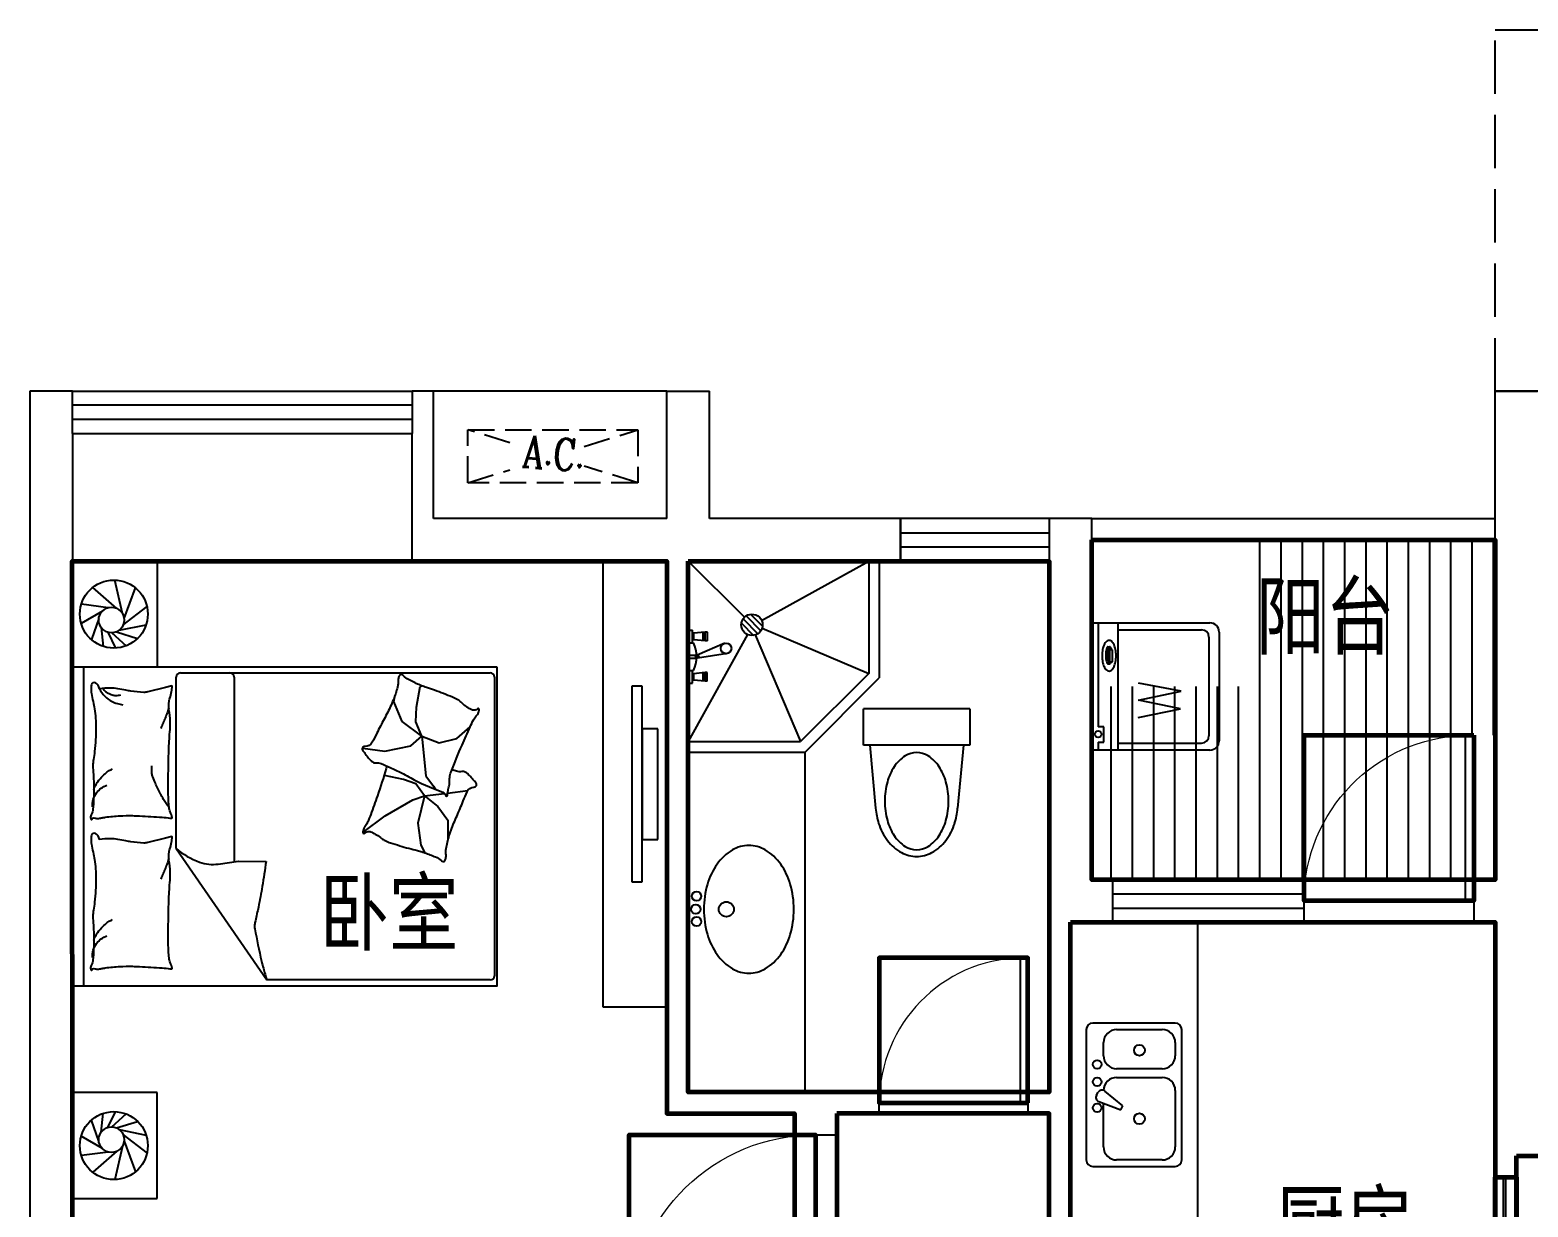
# Model space of a CAD drawing. Extents: x -555681 to -532641, y -677327 to -662427.
# Drawn here: x -555041 to -547986, y -667968 to -662427 of the extents above; entities that cross this region are included whole.
import ezdxf
from ezdxf.enums import TextEntityAlignment as Align

# ---------------------------------------------------------------- set-up
doc = ezdxf.new("R2010")
doc.units = 0
doc.header["$LTSCALE"] = 1000
doc.header["$MEASUREMENT"] = 0
doc.linetypes.add('DASH', pattern=[0.35, 0.25, -0.1])
doc.layers.get('0').update_dxf_attribs({"linetype": 'CONTINUOUS'})
for name, color, linetype in [('BATH', 8, 'CONTINUOUS'), ('F', 8, 'CONTINUOUS'), ('FUR', 8, 'CONTINUOUS'), ('FURNITURE', 8, 'CONTINUOUS'), ('Furniture(家具)', 8, 'CONTINUOUS'), ('KT', 5, 'DASH'), ('PUB_TEXT', 7, 'CONTINUOUS'), ('WALL', 2, 'CONTINUOUS'), ('WINDOW', 4, 'CONTINUOUS'), ('厨卫', 223, 'CONTINUOUS'), ('家具', 8, 'CONTINUOUS'), ('屋顶轮廓阳台', 5, 'CONTINUOUS')]:
    doc.layers.add(name, color=color, linetype=linetype)
for name, color, linetype, lineweight in [('GT_卧室', 1, 'CONTINUOUS', 60), ('GT_卫生间', 5, 'CONTINUOUS', 60), ('GT_厨房', 4, 'CONTINUOUS', 60), ('GT_过道', 30, 'CONTINUOUS', 60), ('GT_门', 120, 'CONTINUOUS', 60), ('GT_阳台', 6, 'CONTINUOUS', 60), ('GT_餐厅', 3, 'CONTINUOUS', 60)]:
    doc.layers.add(name, color=color, linetype=linetype, lineweight=lineweight)
doc.styles.add('COMPLEX', font='COMPLEX')
doc.styles.add('DIM_FONT', font='ZBTXT.shx', dxfattribs={"width": 0.8})
doc.styles.add('黑体', font='simhei.ttf')

msp = doc.modelspace()

# ---------------------------------------------------------------- linework, layer by layer
at = {"extrusion": (0, 0, -1)}
for p, q in [((-554840.9, -664127.4), (-553240.9, -664127.4)), ((-554840.9, -664327.4), (-554840.9, -664127.4)), ((-553240.9, -664127.4), (-553240.9, -664327.4)), ((-553240.9, -664194.1), (-554840.9, -664194.1)), ((-553240.9, -664260.8), (-554840.9, -664260.8)), ((-554840.9, -664327.4), (-553240.9, -664327.4)), ((-548280.9, -665747.4), (-548240.9, -665747.4)), ((-548280.9, -666527.4), (-548280.9, -665747.4)), ((-548240.9, -666527.4), (-548240.9, -665747.4)), ((-548240.9, -666527.4), (-548280.9, -666527.4))]:
    msp.add_line(p, q, dxfattribs=at)
for p, q in [((-550240.9, -664727.4), (-550940.9, -664727.4)), ((-550940.9, -664727.4), (-550940.9, -664927.4)), ((-550940.9, -664794.1), (-550240.9, -664794.1)), ((-550240.9, -664727.4), (-550240.9, -664927.4)), ((-550940.9, -664860.8), (-550240.9, -664860.8)), ((-550240.9, -664927.4), (-550940.9, -664927.4)), ((-554631.4, -665150.6), (-554745, -665051.3)), ((-554605.3, -665174.5), (-554640.8, -665016.8)), ((-554597.5, -665197.4), (-554543.8, -665053.7)), ((-554672.3, -665146.8), (-554798.8, -665130)), ((-554603.5, -665229.4), (-554489.7, -665141.8)), ((-554699.8, -665162.8), (-554799.4, -665221.8)), ((-554716.7, -665198.1), (-554751.4, -665297.1)), ((-550040.9, -665218.1), (-550040.9, -665816.8)), ((-550040.9, -665218.1), (-549484.3, -665218.1)), ((-550009.8, -665218.1), (-550009.8, -665707.7)), ((-549915.4, -665816.8), (-549915.4, -665218.1)), ((-554706, -665239.5), (-554695.5, -665329)), ((-554673.9, -665262.4), (-554638.4, -665336.7)), ((-554654.8, -665264.8), (-554587.2, -665326)), ((-554633.7, -665260.1), (-554534, -665291.2)), ((-554620.3, -665252.3), (-554493.9, -665226.9)), ((-549915.7, -665250.8), (-549523.2, -665250.8)), ((-549488.5, -665285.5), (-549488.5, -665749.4)), ((-549440.9, -665261.4), (-549440.9, -665773.4)), ((-549964.5, -665331.1), (-549955.4, -665331.1)), ((-549942.9, -665345.5), (-549957.3, -665345.5)), ((-549957.3, -665345.5), (-549957.3, -665401.6)), ((-549942.9, -665401.6), (-549942.9, -665345.5)), ((-554788.5, -665427.4), (-554788.5, -666927.4)), ((-549965.5, -665410.7), (-549955.4, -665410.6)), ((-549957.3, -665401.6), (-549942.9, -665401.6)), ((-554352.4, -666280.9), (-554352.4, -665473.3)), ((-554332.4, -665453.3), (-552873.1, -665453.3)), ((-554079.8, -665473.3), (-554079.8, -666342.7)), ((-552853.1, -665473.3), (-552853.1, -666879)), ((-549620.1, -665539), (-549820.3, -665501.8)), ((-553326.5, -665588.3), (-553323.1, -665564.2)), ((-553219.9, -665615.8), (-553202.8, -665517.7)), ((-553202.8, -665517.7), (-553196.3, -665514.4)), ((-549820.3, -665581.4), (-549620.1, -665539)), ((-553288.7, -665682.9), (-553326.5, -665588.3)), ((-553223.4, -665684.6), (-553219.9, -665615.8)), ((-549821.6, -665663.6), (-549622.8, -665622.5)), ((-549622.8, -665622.5), (-549820.3, -665581.4)), ((-553195.9, -665751.7), (-553288.7, -665682.9)), ((-553195.9, -665751.7), (-553223.4, -665684.6)), ((-553030.9, -665762), (-552968.3, -665708.4)), ((-549984, -665707.7), (-550010.5, -665707.7)), ((-549984, -665779.9), (-549984, -665707.7)), ((-553247.4, -665796.4), (-553195.9, -665751.7)), ((-553195.9, -665751.7), (-553177, -665937.5)), ((-553195.9, -665751.7), (-553113.4, -665782.7)), ((-553113.4, -665782.7), (-553030.9, -665762)), ((-550010.5, -665779.9), (-549984, -665779.9)), ((-550009.8, -665779.9), (-550009.8, -665816.8)), ((-549915.7, -665784.1), (-549523.2, -665784.1)), ((-553472.6, -665808.5), (-553369.5, -665822.2)), ((-553369.5, -665822.2), (-553247.4, -665796.4)), ((-549484.3, -665816.8), (-550040.9, -665816.8)), ((-553281.6, -665955.8), (-553370.5, -665936.1)), ((-553224.3, -665975.6), (-553281.6, -665955.8)), ((-553182.9, -666032.9), (-553224.3, -665975.6)), ((-553177, -665937.5), (-553140.9, -665987.4)), ((-553140.9, -665987.4), (-553132.3, -665999.4)), ((-553368.5, -666125.8), (-553238.2, -666050.7)), ((-553238.2, -666050.7), (-553182.9, -666032.9)), ((-553182.9, -666032.9), (-553214.5, -666161.4)), ((-553182.9, -666032.9), (-553088.7, -666021.1)), ((-553182.9, -666032.9), (-553119.6, -666082.3)), ((-553074, -666019.3), (-552979.4, -666007.5)), ((-553472.5, -666205), (-553368.5, -666125.8)), ((-553119.6, -666082.3), (-553072.2, -666147.6)), ((-553214.5, -666161.4), (-553200.6, -666264.2)), ((-553072.2, -666147.6), (-553072.2, -666240.5)), ((-553200.6, -666264.2), (-553180.6, -666300.2)), ((-554352.4, -666280.9), (-553925, -666899)), ((-549040.9, -666427.4), (-549940.9, -666427.4)), ((-549940.9, -666627.4), (-549940.9, -666427.4)), ((-549040.9, -666627.4), (-549040.9, -666427.4)), ((-549940.9, -666494.1), (-549040.9, -666494.1)), ((-549940.9, -666560.8), (-549040.9, -666560.8)), ((-549040.9, -666627.4), (-549940.9, -666627.4)), ((-550375.9, -666794.9), (-550340.9, -666794.9)), ((-550375.9, -667477.4), (-550375.9, -666794.9)), ((-550340.9, -667477.4), (-550340.9, -666794.9)), ((-552873.1, -666899), (-553925, -666899)), ((-554706, -667616.3), (-554695.5, -667526.9)), ((-554673.9, -667593.4), (-554638.4, -667519.2)), ((-554654.8, -667591.1), (-554587.2, -667529.9)), ((-550340.9, -667477.4), (-550375.9, -667477.4)), ((-554716.7, -667657.7), (-554751.4, -667558.8)), ((-554633.7, -667595.8), (-554534, -667564.6)), ((-554620.3, -667603.6), (-554493.9, -667629)), ((-554699.8, -667693.1), (-554799.4, -667634.1)), ((-554605.3, -667681.3), (-554640.8, -667839)), ((-554603.5, -667626.4), (-554489.7, -667714.1)), ((-554597.5, -667658.4), (-554543.8, -667802.2)), ((-554672.3, -667709), (-554798.8, -667725.9)), ((-554631.4, -667705.2), (-554745, -667804.6))]:
    msp.add_line(p, q)
at = {"color": 0, "linetype": 'Continuous'}
for p, q in [((-548090.9, -667827.4), (-548103.4, -667827.4)), ((-548103.4, -667827.4), (-548103.4, -668456.2)), ((-548090.9, -668456.2), (-548090.9, -667827.4))]:
    msp.add_line(p, q, dxfattribs=at)
msp.add_lwpolyline([(-552840.9, -665427.4), (-554840.9, -665427.4), (-554840.9, -666927.4), (-552840.9, -666927.4)], close=True)
for points in [[(-554714.1, -665528.4, 0.263368), (-554732.9, -665500.5, 0.494818), (-554751.6, -665509.6, 0.049225), (-554753.4, -665527.3, 0.036831), (-554751.6, -665551, 0.031893), (-554743.5, -665588.9, -0.035782), (-554736.5, -665622.8, -0.032941), (-554730.6, -665712.5, -0.026564), (-554736.5, -665823.7, -0.017905), (-554741.9, -665861.2, 0.033397), (-554744.1, -665881.5, 0.03204), (-554743.4, -665918.5, -0.018442), (-554740.4, -665982.9, -0.010837), (-554741.1, -666047.6, -0.014624), (-554744.1, -666095.5, -0.111249), (-554751.4, -666118.1, 0.153708), (-554755.4, -666135, 0.076444), (-554753.7, -666142.4, 0.215512), (-554751.6, -666144.4, 0.585858), (-554748.6, -666141.7, -0.363489), (-554746, -666136.8, -0.191716), (-554734.5, -666136.8, 0.129675), (-554717.9, -666138.7, 0.01735), (-554701.1, -666135.7, -0.019326), (-554686, -666133.1, -0.018818), (-554617.6, -666126.5, -0.021828), (-554558.4, -666125.6, -0.006204), (-554524.5, -666127, -0.001963), (-554417.6, -666133.1, -0.028341), (-554381.5, -666137.4, 0.117014), (-554372.6, -666136.8, 0.36606), (-554371.6, -666135.4, 0.03973), (-554374.4, -666121.8, 0.048309), (-554379.9, -666108.1, -0.062981), (-554383.8, -666097.4, -0.04058), (-554387.2, -666074, -0.014345), (-554389.5, -666007.3, -0.005484), (-554388.7, -665881.8, -0.007153), (-554385.7, -665785.7, -0.008762), (-554383, -665743.1, 0.008153), (-554380.1, -665697.4, 0.06251), (-554384.5, -665640.3, -0.078669), (-554386.5, -665594.7, -0.047825), (-554381.8, -665572.3, 0.034494), (-554374.4, -665541.6, 0.023571), (-554371.4, -665516.2, 0.510228), (-554372.6, -665515.3), (-554402.6, -665522.8), (-554485.2, -665543.4, -0.073041), (-554504.7, -665545.4, -0.023305), (-554565.9, -665539.7, -0.018299), (-554588.7, -665535.6, 0.01097), (-554626.7, -665528.3, 0.042281), (-554661, -665525.4, 0.027201), (-554714.4, -665528.3)], [(-554714.1, -665528.2, 0.077379), (-554688.8, -665563, 0.077379), (-554654.1, -665588.5, 0.047525), (-554629.4, -665598.4, 0.047525), (-554603.4, -665603.5)], [(-554698.1, -665526.8, 0.05369), (-554685.1, -665541, 0.070312), (-554672.8, -665549.1, 0.015448), (-554664.3, -665552.8, 0.013244), (-554654.1, -665556.6, 0.082127), (-554636, -665559.6, 0.064164), (-554612.8, -665556.6)], [(-554387.2, -665618.8, -0.009729), (-554396.3, -665646.1, -0.009729), (-554406.3, -665673, -0.007971), (-554415.4, -665694.8, -0.007971), (-554425.1, -665716.2)], [(-554740.3, -666002.3, -0.027842), (-554729.7, -665978.5, -0.048685), (-554721.6, -665966, -0.023666), (-554697.3, -665938, -0.031223), (-554676.6, -665919, -0.046801), (-554668.9, -665913.9, -0.023191), (-554652.2, -665905.9)], [(-554385.7, -666088, -0.016108), (-554411.9, -666049.1, -0.024599), (-554427, -666022.3, -0.009477), (-554450.3, -665973.3, -0.015937), (-554462.6, -665943.4, -0.072521), (-554466.2, -665927.1, -0.033339), (-554466.4, -665890.8)], [(-553360.5, -665891.4, -0.025626), (-553363.3, -665903, -0.0108), (-553404.9, -666032.3, -0.00456), (-553436.1, -666119.8, -0.01125), (-553449.9, -666154.9, -0.069394), (-553461, -666173.7, 0.079756), (-553470.4, -666190.3, 0.106399), (-553472.5, -666205, 0.328642), (-553469.1, -666209, 0.299547), (-553462.6, -666206.6, -0.189917), (-553453.8, -666201.1, -0.033518), (-553443.5, -666200, -0.075627), (-553438.9, -666200.4, -0.053489), (-553431.1, -666203.4, -0.017838), (-553409.1, -666215.5, -0.038394), (-553384.8, -666232.7, 0.059529), (-553368.7, -666243.1, 0.035943), (-553342.5, -666253.7, 0.011245), (-553256.2, -666279.4, 0.006203), (-553216.6, -666289.6, -0.010783), (-553193.9, -666295.8, -0.019485), (-553180.6, -666300.2, -0.005062), (-553130.4, -666319.8, -0.101392), (-553105.1, -666336.6, 0.223768), (-553091.7, -666341.4, 0.25558), (-553087.1, -666338.3, 0.081563), (-553082, -666322.6, 0.071805), (-553081.9, -666305.5, -0.069985), (-553081.8, -666288, -0.03546), (-553068.8, -666228.4, -0.029432), (-553044.1, -666159.4, -0.001554), (-553029.7, -666126.1, 0.00152), (-553015.1, -666092, 0.004735), (-553000.4, -666056.7, -0.00382), (-552982.3, -666013, -0.296001), (-552950, -665991.1, 0.649774), (-552941, -665969.6, 0.02319), (-552945.6, -665965.1, -0.0288), (-552949.3, -665961.5, -0.005727), (-552955.1, -665954.9, 0.004358), (-552962.7, -665946.2, 0.027528), (-552979.5, -665929.2, 0.046214), (-552991, -665920.7, 0.194121), (-553007.7, -665917.9, -0.133719), (-553031.7, -665916.7, -0.005779), (-553053.7, -665909.2, -0.008882)], [(-554746, -666084.3, -0.088153), (-554742.5, -666049.7, -0.088153), (-554727.2, -666018.5, -0.077547), (-554705.6, -665996.9, -0.077547), (-554678.5, -665982.9)], [(-554714.1, -666237.7, 0.263368), (-554732.9, -666209.7, 0.494818), (-554751.6, -666218.9, 0.049225), (-554753.4, -666236.5, 0.036831), (-554751.6, -666260.2, 0.031893), (-554743.5, -666298.2, -0.035782), (-554736.5, -666332.1, -0.032941), (-554730.6, -666421.7, -0.026564), (-554736.5, -666533, -0.017905), (-554741.9, -666570.5, 0.033397), (-554744.1, -666590.7, 0.03204), (-554743.4, -666627.8, -0.018442), (-554740.4, -666692.1, -0.010837), (-554741.1, -666756.9, -0.014624), (-554744.1, -666804.8, -0.111249), (-554751.4, -666827.3, 0.153708), (-554755.4, -666844.2, 0.076444), (-554753.7, -666851.6, 0.215512), (-554751.6, -666853.6, 0.585858), (-554748.6, -666850.9, -0.363489), (-554746, -666846.1, -0.191716), (-554734.5, -666846, 0.129675), (-554717.9, -666848, 0.01735), (-554701.1, -666845, -0.019326), (-554686, -666842.3, -0.018818), (-554617.6, -666835.7, -0.021828), (-554558.4, -666834.8, -0.006204), (-554524.5, -666836.2, -0.001963), (-554417.6, -666842.3, -0.028341), (-554381.5, -666846.6, 0.117014), (-554372.6, -666846.1, 0.36606), (-554371.6, -666844.7, 0.03973), (-554374.4, -666831.1, 0.048309), (-554379.9, -666817.3, -0.062981), (-554383.8, -666806.6, -0.04058), (-554387.2, -666783.2, -0.014345), (-554389.5, -666716.5, -0.005484), (-554388.7, -666591.1, -0.007153), (-554385.7, -666494.9, -0.008762), (-554383, -666452.4, 0.008153), (-554380.1, -666406.7, 0.06251), (-554384.5, -666349.5, -0.078669), (-554386.5, -666303.9, -0.047825), (-554381.8, -666281.6, 0.034494), (-554374.4, -666250.8, 0.023571), (-554371.4, -666225.5, 0.510228), (-554372.6, -666224.5), (-554402.6, -666232), (-554485.2, -666252.7, -0.073041), (-554504.7, -666254.6, -0.023305), (-554565.9, -666248.9, -0.018299), (-554588.7, -666244.9, 0.01097), (-554626.7, -666237.5, 0.042281), (-554661, -666234.6, 0.027201), (-554714.4, -666237.5)], [(-554387.2, -666328, -0.009729), (-554396.3, -666355.3, -0.009729), (-554406.3, -666382.2, -0.007971), (-554415.4, -666404, -0.007971), (-554425.1, -666425.4)], [(-554352.4, -666280.9, 0.085272), (-554242.3, -666344.2, 0.124044), (-554154.7, -666353.4), (-554059.3, -666339.8), (-553929.2, -666341.5)], [(-553929.2, -666341.5, -0.007867), (-553947, -666459.2, -0.009508), (-553965, -666555.9, -0.006616), (-553979.4, -666620.9, 0.023828), (-553982.7, -666639.1, 0.080713), (-553982.2, -666657.7, 0.009591), (-553950.3, -666810.4, 0.013133), (-553941.7, -666843.8, 0.007859), (-553925, -666899)], [(-554740.3, -666711.5, -0.027842), (-554729.7, -666687.7, -0.048685), (-554721.6, -666675.2, -0.023666), (-554697.3, -666647.3, -0.031223), (-554676.6, -666628.2, -0.046801), (-554668.9, -666623.1, -0.023191), (-554652.2, -666615.1)], [(-554746, -666793.5, -0.088153), (-554742.5, -666759, -0.088153), (-554727.2, -666727.8, -0.077547), (-554705.6, -666706.1, -0.077547), (-554678.5, -666692.1)]]:
    msp.add_lwpolyline(points, format="xyb")
msp.add_lwpolyline([(-553257.7, -665485.6, -0.101392), (-553281.7, -665466.9, 0.223768), (-553294.7, -665461.1, 0.25558), (-553299.5, -665463.8, 0.081563), (-553305.8, -665479.1, 0.071805), (-553307.2, -665496.1, -0.069985), (-553308.7, -665513.6, -0.03546), (-553326.1, -665572, -0.029432), (-553356.1, -665638.9, -0.001554), (-553373, -665671.1, 0.00152), (-553390.2, -665703.9, 0.004735), (-553407.5, -665737.9, -0.00382), (-553428.9, -665780.2, -0.296001), (-553462.8, -665799.5, 0.649774), (-553473.4, -665820.2, 0.02319), (-553469.2, -665825.1, -0.0288), (-553465.8, -665829, -0.005727), (-553460.5, -665836, 0.004358), (-553453.6, -665845.2, 0.027528), (-553438.1, -665863.5, 0.046214), (-553427.4, -665872.9, 0.194121), (-553410.9, -665877, -0.133719), (-553387.1, -665880, -0.011505), (-553344.7, -665898.6, -0.008882), (-553290.9, -665924.9, -0.012426), (-553222.5, -665962.1, 0.033612), (-553196.7, -665974.7), (-553140.4, -665997.7), (-553096.9, -666015.5, -0.224341), (-553083.6, -666030, 0.722772), (-553074.8, -666030.2, 0.103513), (-553074.3, -666026.5, -0.053465), (-553074, -666019.2, -0.030109), (-553069.4, -665996.2, 0.031436), (-553065, -665974.1, 0.05324), (-553064.5, -665958.9, -0.05518), (-553064.1, -665944.4, -0.056271), (-553057.5, -665919, -0.0108), (-553006.1, -665793.3, -0.00456), (-552968.3, -665708.4, -0.01125), (-552951.9, -665674.5, -0.069394), (-552939.3, -665656.6, 0.079756), (-552928.7, -665640.8, 0.106399), (-552925.5, -665626.3, 0.328642), (-552928.6, -665622, 0.299547), (-552935.2, -665623.9, -0.189917), (-552944.4, -665628.7, -0.033518), (-552954.7, -665629.1, -0.075627), (-552959.3, -665628.3, -0.053489), (-552966.9, -665624.7, -0.017838), (-552987.9, -665610.9, -0.038394), (-553010.8, -665591.9, 0.059529), (-553026, -665580.3, 0.035943), (-553051.3, -665567.8, 0.011245), (-553135.5, -665535.6, 0.006203), (-553174.1, -665522.3, -0.010783), (-553196.3, -665514.4, -0.019485), (-553209.2, -665509, -0.005062)], format="xyb", close=True)
for centre, radius in [((-554645.9, -665176.9), 160), ((-554657.1, -665204.9), 60), ((-550010.5, -665741.9), 15.2), ((-551901.3, -666504.7), 22.1), ((-551905.6, -666566.5), 22.1), ((-551761.4, -666566.5), 35.3), ((-551901.3, -666624), 22.1), ((-554645.9, -667679), 160), ((-554657.1, -667651), 60)]:
    msp.add_circle(centre, radius)
for centre, radius, start, end in [((-549484.3, -665261.4), 43.4, 0, 90), ((-549523.2, -665285.5), 34.7, 0, 90), ((-549836, -665373), 156.2, 169.19672, 180), ((-549897, -665361.3), 94.1, 155.26547, 169.19672), ((-549935.3, -665343.7), 52, 131.95989, 155.26547), ((-549820.8, -665370.8), 154, 173.90173, 180), ((-549892.4, -665363.2), 81.9, 165.53687, 173.90173), ((-549937, -665351.7), 35.9, 148.08944, 165.53687), ((-549959, -665317.4), 16.5, 90, 131.95989), ((-549964.5, -665334.6), 3.5, 90, 148.08944), ((-549811.6, -665370.8), 154, 173.90173, 180), ((-549883.3, -665363.2), 81.9, 165.53687, 173.90173), ((-549927.9, -665351.7), 35.9, 148.08944, 165.53687), ((-549959, -665317.4), 16.5, 48.04011, 90), ((-549955.4, -665334.6), 3.5, 90, 148.08944), ((-549955.4, -665334.6), 3.5, 31.91056, 90), ((-549982.9, -665351.7), 35.9, 14.46313, 31.91056), ((-550027.5, -665363.2), 81.9, 12.46105, 14.46313), ((-549982.6, -665343.7), 52, 24.73453, 48.04011), ((-550020.9, -665361.3), 94.1, 10.80328, 24.73453), ((-550081.9, -665373), 156.2, 0, 10.80328), ((-549836, -665373), 156.2, 180, 190.80328), ((-549897, -665384.6), 94.1, 190.80328, 204.73453), ((-549935.3, -665402.3), 52, 204.73453, 228.04011), ((-549820.8, -665370.8), 154, 180, 186.09827), ((-549892.4, -665378.5), 81.9, 186.09827, 194.46313), ((-549937, -665390), 35.9, 194.46313, 211.91056), ((-549964.5, -665407.1), 3.5, 211.91056, 270), ((-549811.6, -665370.8), 154, 180, 186.09827), ((-549883.3, -665378.5), 81.9, 186.09827, 194.46313), ((-549964.5, -665407.1), 3.5, 270, 287.94544), ((-549927.9, -665390), 35.9, 194.46313, 211.91056), ((-549955.4, -665407.1), 3.5, 211.91056, 270), ((-549955.4, -665407.1), 3.5, 270, 328.08944), ((-549982.9, -665390), 35.9, 328.08944, 341.08449), ((-549982.6, -665402.3), 52, 311.95989, 335.26547), ((-550020.9, -665384.6), 94.1, 335.26547, 349.19672), ((-550081.9, -665373), 156.2, 349.19672, 0), ((-554332.4, -665473.3), 20, 90, 180), ((-554099.8, -665473.3), 20, 0, 90), ((-552873.1, -665473.3), 20, 0, 90), ((-549959, -665428.6), 16.5, 228.04011, 270), ((-549959, -665428.6), 16.5, 270, 311.95989), ((-549523.2, -665749.4), 34.7, 270, 0), ((-549484.3, -665773.4), 43.4, 270, 0), ((-551655.4, -666418.2), 152.1, 90, 120.40983), ((-551655.4, -666418.2), 152.1, 59.59017, 90), ((-551613.6, -666489.4), 234.6, 120.40983, 144.78814), ((-551697.2, -666489.4), 234.6, 35.21186, 59.59017), ((-551547.5, -666536), 315.5, 144.78814, 163.70509), ((-551763.3, -666536), 315.5, 16.29491, 35.21186), ((-551443.2, -666566.5), 424.2, 163.70509, 180), ((-551867.6, -666566.5), 424.2, 0, 16.29491), ((-551443.2, -666566.5), 424.2, 180, 196.29491), ((-551867.6, -666566.5), 424.2, 343.70509, 0), ((-551547.5, -666597), 315.5, 196.29491, 215.21186), ((-551763.3, -666597), 315.5, 324.78814, 343.70509), ((-551613.6, -666643.7), 234.6, 215.21186, 239.59017), ((-551697.2, -666643.7), 234.6, 300.40983, 324.78814), ((-552873.1, -666879), 20, 270, 0), ((-551655.4, -666714.9), 152.1, 239.59017, 270), ((-551655.4, -666714.9), 152.1, 270, 300.40983)]:
    msp.add_arc(centre, radius, start, end)
at = {"lineweight": 13, "extrusion": (0, 0, -1)}
for centre, radius, start, end in [((548260.9, -666527.4), 780, 0, 88.53072), ((551340.9, -668504.9), 877.5, 1.46928, 90)]:
    msp.add_arc(centre, radius, start, end, dxfattribs=at)
at = {"lineweight": 13}
msp.add_arc((-550358.4, -667477.4), 682.5, 91.46928, 180, dxfattribs=at)
at = {"layer": 'BATH'}
for p, q in [((-551040.9, -664927.4), (-551940.9, -664927.4)), ((-551940.9, -664927.4), (-551940.9, -665827.4)), ((-551676.2, -665192.1), (-551940.9, -664927.4)), ((-551595.4, -665206.8), (-551090.9, -664927.4)), ((-551090.9, -664927.4), (-551090.9, -665456.7)), ((-551040.9, -664927.4), (-551040.9, -665477.4)), ((-551682.6, -665199.9), (-551613.3, -665269.2)), ((-551668.5, -665185.8), (-551599.2, -665255)), ((-551648, -665178), (-551591.4, -665234.5)), ((-551940.9, -665502.4), (-551940.8, -665252.4)), ((-551661.6, -665273), (-551940.9, -665777.4)), ((-551940.8, -665252.4), (-551920.8, -665252.4)), ((-551920.8, -665312.4), (-551920.8, -665252.4)), ((-551860.8, -665262.5), (-551915.8, -665267.4)), ((-551915.8, -665297.4), (-551915.8, -665267.4)), ((-551915.8, -665267.4), (-551915.8, -665297.4)), ((-551870.8, -665302.1), (-551870.8, -665262.5)), ((-551860.8, -665302.1), (-551860.8, -665262.5)), ((-551850.8, -665262.5), (-551860.8, -665262.5)), ((-551850.8, -665302.1), (-551850.8, -665262.5)), ((-551690.4, -665220.4), (-551633.8, -665277)), ((-551625.4, -665275), (-551411.6, -665777.4)), ((-551593.4, -665242.9), (-551090.9, -665456.7)), ((-551940.8, -665312.4), (-551915.8, -665312.4)), ((-551860.8, -665302.1), (-551915.8, -665297.4)), ((-551768.1, -665314), (-551898.6, -665369.9)), ((-551850.8, -665302.1), (-551860.8, -665302.1)), ((-551773.4, -665360.2), (-551773.4, -665360.2)), ((-551940.9, -665369.9), (-551898.6, -665369.9)), ((-551940.9, -665384.9), (-551898.6, -665384.9)), ((-551756.3, -665362.6), (-551896.8, -665384.7)), ((-551940.9, -665442.4), (-551915.9, -665442.4)), ((-551920.9, -665502.4), (-551920.9, -665442.4)), ((-551860.9, -665452.5), (-551915.9, -665457.4)), ((-551915.9, -665457.4), (-551915.9, -665487.4)), ((-551915.9, -665487.4), (-551915.9, -665457.4)), ((-551860.9, -665492.1), (-551915.9, -665487.4)), ((-551870.9, -665492.1), (-551870.9, -665452.5)), ((-551860.9, -665492.1), (-551860.9, -665452.5)), ((-551850.9, -665452.5), (-551860.9, -665452.5)), ((-551850.9, -665492.1), (-551860.9, -665492.1)), ((-551850.9, -665492.1), (-551850.9, -665452.5)), ((-551090.9, -665456.7), (-551411.6, -665777.4)), ((-551390.9, -665827.4), (-551040.9, -665477.4)), ((-551940.9, -665502.4), (-551920.9, -665502.4)), ((-551940.9, -665777.4), (-551411.6, -665777.4)), ((-551940.9, -665827.4), (-551390.9, -665827.4))]:
    msp.add_line(p, q, dxfattribs=at)
for centre, radius in [((-551762.6, -665338.4), 25), ((-551898.6, -665377.4), 7.5)]:
    msp.add_circle(centre, radius, dxfattribs=at)
msp.add_arc((-552049.2, -665377.4), 148.3, 333.98453, 25.963, dxfattribs=at)
msp.add_ellipse((-551640.9, -665227.5), major_axis=(-35.4, -35.4), ratio=1, dxfattribs=at)
at = {"layer": 'F', "linetype": 'Continuous'}
for p, q in [((-549248.7, -666427.4), (-549248.7, -664827.4)), ((-549148.7, -666427.4), (-549148.7, -664827.4)), ((-549048.7, -666427.4), (-549048.7, -664827.4)), ((-548948.7, -666159.5), (-548948.7, -664827.4)), ((-548848.7, -666014.7), (-548848.7, -664827.4)), ((-548748.7, -665918.8), (-548748.7, -664827.4)), ((-548648.7, -665850.7), (-548648.7, -664827.4)), ((-548548.7, -665802.5), (-548548.7, -664827.4)), ((-548448.7, -665770.4), (-548448.7, -664827.4)), ((-548348.7, -665752.4), (-548348.7, -664827.4)), ((-548248.7, -665747.4), (-548248.7, -664827.4)), ((-548148.7, -665747.4), (-548148.7, -664827.4)), ((-549948.7, -666427.4), (-549948.7, -665517.4)), ((-549848.7, -666427.4), (-549848.7, -665517.4)), ((-549748.7, -666427.4), (-549748.7, -665517.4)), ((-549648.7, -666427.4), (-549648.7, -665517.4)), ((-549548.7, -666427.4), (-549548.7, -665517.4)), ((-549448.7, -666427.4), (-549448.7, -665517.4)), ((-549348.7, -666427.4), (-549348.7, -665517.4)), ((-548448.7, -666427.4), (-548448.7, -665770.4)), ((-548348.7, -666427.4), (-548348.7, -665752.4)), ((-548648.7, -666427.4), (-548648.7, -665850.7)), ((-548548.7, -666427.4), (-548548.7, -665802.5)), ((-548748.7, -666427.4), (-548748.7, -665918.8)), ((-548848.7, -666427.4), (-548848.7, -666014.7)), ((-548948.7, -666427.4), (-548948.7, -666159.5))]:
    msp.add_line(p, q, dxfattribs=at)
at = {"layer": 'F'}
for p, q in [((-549647.2, -667102.1), (-550035.8, -667102.1)), ((-550066.5, -667132.8), (-550066.5, -667746.4)), ((-549984.7, -667255.5), (-549984.7, -667194.2)), ((-549923.3, -667132.8), (-549708.5, -667132.8)), ((-549647.2, -667194.2), (-549647.2, -667255.5)), ((-549616.5, -667746.4), (-549616.5, -667132.8)), ((-549708.5, -667316.9), (-549923.3, -667316.9)), ((-549923.3, -667357.8), (-549708.5, -667357.8)), ((-550018.1, -667441.7), (-550009.9, -667427.4)), ((-550007.6, -667471), (-549904, -667509.8)), ((-549893.7, -667492.1), (-549979.1, -667421.8)), ((-549647.2, -667419.2), (-549647.2, -667685.1)), ((-549984.7, -667685.1), (-549984.7, -667479.6)), ((-549904, -667509.8), (-549893.7, -667492.1)), ((-549708.5, -667746.4), (-549923.3, -667746.4)), ((-550035.8, -667777.1), (-549647.2, -667777.1))]:
    msp.add_line(p, q, dxfattribs=at)
for centre, radius in [((-549815.9, -667230), 25.6), ((-550015.4, -667296.4), 20.5), ((-550015.4, -667378.3), 20.5), ((-550015.4, -667501), 20.5), ((-549815.9, -667552.1), 25.6)]:
    msp.add_circle(centre, radius, dxfattribs=at)
for centre, radius, start, end in [((-550035.8, -667132.8), 30.7, 90, 180), ((-549647.2, -667132.8), 30.7, 0, 90), ((-549923.3, -667194.2), 61.4, 90, 180), ((-549708.5, -667194.2), 61.4, 0, 90), ((-549923.3, -667255.5), 61.4, 180, 270), ((-549708.5, -667255.5), 61.4, 270, 0), ((-549923.3, -667419.2), 61.4, 90, 180), ((-549708.5, -667419.2), 61.4, 0, 90), ((-550000.4, -667451.9), 20.5, 150, 249.46232), ((-549992.1, -667437.6), 20.5, 50.53768, 150), ((-549923.3, -667685.1), 61.4, 180, 270), ((-549708.5, -667685.1), 61.4, 270, 0), ((-550035.8, -667746.4), 30.7, 180, 270), ((-549647.2, -667746.4), 30.7, 270, 0)]:
    msp.add_arc(centre, radius, start, end, dxfattribs=at)
at = {"layer": 'FUR'}
for p, q in [((-554841.9, -664927.4), (-554441.9, -664927.4)), ((-554841.9, -665427.4), (-554841.9, -664927.4)), ((-554441.9, -664927.4), (-554441.9, -665427.4)), ((-554441.9, -665427.4), (-554841.9, -665427.4)), ((-554441.9, -667428.4), (-554841.9, -667428.4)), ((-554841.9, -667428.4), (-554841.9, -667928.4)), ((-554441.9, -667928.4), (-554441.9, -667428.4)), ((-554841.9, -667928.4), (-554441.9, -667928.4))]:
    msp.add_line(p, q, dxfattribs=at)
at = {"layer": 'FURNITURE'}
msp.add_line((-549540.9, -669427.4), (-549540.9, -666627.4), dxfattribs=at)
at = {"layer": 'Furniture(家具)'}
for p, q in [((-552341.2, -667027.4), (-552341.2, -664927.4)), ((-552341.2, -664927.4), (-552040.9, -664927.4)), ((-552040.9, -664927.4), (-552040.9, -667027.4)), ((-552157.6, -665516.9), (-552206.3, -665516.9)), ((-552206.3, -665516.9), (-552206.3, -666437.9)), ((-552157.6, -666437.9), (-552157.6, -665516.9)), ((-552084.5, -665716.9), (-552157.6, -665716.9)), ((-552157.6, -665716.9), (-552157.6, -666237.9)), ((-552084.5, -666237.9), (-552084.5, -665716.9)), ((-552157.6, -666237.9), (-552084.5, -666237.9)), ((-552206.3, -666437.9), (-552157.6, -666437.9)), ((-552040.9, -667027.4), (-552341.2, -667027.4))]:
    msp.add_line(p, q, dxfattribs=at)
at = {"layer": 'GT_卧室', "lineweight": 60}
msp.add_lwpolyline([(-554840.9, -664927.4), (-552040.9, -664927.4), (-552040.9, -667527.4), (-551440.9, -667527.4), (-551440.9, -668627.4), (-554840.9, -668627.4), (-554841.9, -664927.4)], close=True, dxfattribs=at)
at = {"layer": 'GT_卫生间', "lineweight": 60}
msp.add_lwpolyline([(-551940.9, -664927.4), (-550240.9, -664927.4), (-550240.9, -667427.4), (-551940.9, -667427.4), (-551940.9, -664927.4)], close=True, dxfattribs=at)
at = {"layer": 'GT_厨房', "lineweight": 60}
msp.add_lwpolyline([(-550140.9, -666627.4), (-548140.9, -666627.4), (-548140.9, -670027.4), (-550140.9, -670027.4), (-550140.9, -666627.4)], dxfattribs=at)
at = {"layer": 'GT_过道', "lineweight": 60}
msp.add_lwpolyline([(-551240.9, -667527.4), (-551240.9, -668827.4), (-552440.9, -668827.4), (-552440.9, -671227.4), (-548040.9, -671227.4), (-548040.9, -670127.4), (-550240.9, -670127.4), (-550240.9, -667527.4), (-551240.9, -667527.4)], dxfattribs=at)
at = {"layer": 'GT_门', "lineweight": 60}
for points in [[(-548240.9, -665747.4), (-548240.9, -666527.4), (-549040.9, -666527.4), (-549040.9, -665747.4), (-548240.9, -665747.4)], [(-550340.9, -667477.4), (-550340.9, -666794.9), (-551040.9, -666794.9), (-551040.9, -667477.4), (-550340.9, -667477.4)], [(-551340.9, -668527.4), (-552218.4, -668527.4), (-552218.4, -667627.4), (-551340.9, -667627.4), (-551340.9, -668527.4)], [(-548140.9, -667827.4), (-548040.9, -667827.4), (-548040.9, -669027.4), (-548140.9, -669027.4), (-548140.9, -667827.4)]]:
    msp.add_lwpolyline(points, dxfattribs=at)
at = {"layer": 'GT_阳台', "lineweight": 60}
msp.add_lwpolyline([(-550040.9, -664827.4), (-548140.9, -664827.4), (-548140.9, -666427.4), (-550040.9, -666427.4), (-550040.9, -664827.4)], dxfattribs=at)
at = {"layer": 'GT_餐厅', "lineweight": 60}
msp.add_lwpolyline([(-548040.9, -667727.4), (-545240.9, -667727.4), (-545240.9, -670127.4), (-548040.9, -670127.4), (-548040.9, -667727.4)], dxfattribs=at)
at = {"layer": 'KT', "linetype": 'DASH', "ltscale": 0.5}
for p, q in [((-552780.8, -664371.1), (-552978.5, -664309.3)), ((-552430.7, -664388.1), (-552178.5, -664309.3)), ((-552978.5, -664559.3), (-552780.8, -664497.5)), ((-552178.5, -664559.3), (-552430.7, -664480.5))]:
    msp.add_line(p, q, dxfattribs=at)
msp.add_lwpolyline([(-552178.5, -664309.3), (-552178.5, -664559.3), (-552978.5, -664559.3), (-552978.5, -664309.3)], close=True, dxfattribs=at)
at = {"layer": 'WALL'}
for p, q in [((-555040.9, -664127.4), (-555040.9, -668627.4)), ((-554840.9, -664127.4), (-555040.9, -664127.4)), ((-554840.9, -664327.4), (-554840.9, -664127.4)), ((-553140.9, -664127.4), (-553240.9, -664127.4)), ((-553240.9, -664127.4), (-553240.9, -664327.4)), ((-553140.9, -664727.4), (-553140.9, -664127.4)), ((-552040.9, -664727.4), (-552040.9, -664127.4)), ((-552040.9, -664127.4), (-551840.9, -664127.4)), ((-551840.9, -664727.4), (-551840.9, -664127.4)), ((-548140.9, -666427.4), (-548140.9, -664127.4)), ((-548140.9, -664127.4), (-547940.9, -664127.4)), ((-554840.9, -664327.4), (-554840.9, -668627.4)), ((-553240.9, -664927.4), (-553240.9, -664327.4)), ((-552040.9, -664727.4), (-553140.9, -664727.4)), ((-550940.9, -664727.4), (-551840.9, -664727.4)), ((-550940.9, -664927.4), (-550940.9, -664727.4)), ((-550040.9, -664727.4), (-550240.9, -664727.4)), ((-550240.9, -664727.4), (-550240.9, -664927.4)), ((-550040.9, -666427.4), (-550040.9, -664727.4)), ((-552040.9, -664927.4), (-553240.9, -664927.4)), ((-552040.9, -667527.4), (-552040.9, -664927.4)), ((-551940.9, -667427.4), (-551940.9, -664927.4)), ((-551940.9, -664927.4), (-550940.9, -664927.4)), ((-550240.9, -666527.4), (-550240.9, -664927.4)), ((-549940.9, -666427.4), (-550040.9, -666427.4)), ((-549940.9, -666627.4), (-549940.9, -666427.4)), ((-548140.9, -666427.4), (-548240.9, -666427.4)), ((-548240.9, -666427.4), (-548240.9, -666627.4)), ((-550240.9, -667427.4), (-550240.9, -666527.4)), ((-550140.9, -666627.4), (-549940.9, -666627.4)), ((-550140.9, -667527.4), (-550140.9, -666627.4)), ((-548240.9, -666627.4), (-548140.9, -666627.4)), ((-548140.9, -667627.4), (-548140.9, -666627.4)), ((-551940.9, -667427.4), (-551340.9, -667427.4)), ((-551040.9, -667427.4), (-551340.9, -667427.4)), ((-551040.9, -667527.4), (-551040.9, -667427.4)), ((-550240.9, -667427.4), (-550340.9, -667427.4)), ((-550340.9, -667427.4), (-550340.9, -667527.4)), ((-552040.9, -667527.4), (-551440.9, -667527.4)), ((-551440.9, -667527.4), (-551440.9, -667627.4)), ((-551240.9, -667627.4), (-551240.9, -667527.4)), ((-551240.9, -667527.4), (-551040.9, -667527.4)), ((-550340.9, -667527.4), (-550240.9, -667527.4)), ((-550240.9, -670127.4), (-550240.9, -667527.4)), ((-550140.9, -670027.4), (-550140.9, -667527.4)), ((-551440.9, -667627.4), (-551240.9, -667627.4)), ((-548140.9, -667627.4), (-548140.9, -667827.4)), ((-548040.9, -667727.4), (-547840.9, -667727.4)), ((-548040.9, -667827.4), (-548040.9, -667727.4)), ((-548140.9, -667827.4), (-548040.9, -667827.4))]:
    msp.add_line(p, q, dxfattribs=at)
at = {"layer": 'WINDOW'}
for p, q in [((-552040.9, -664927.4), (-554840.9, -664927.4)), ((-548240.9, -666427.4), (-549040.9, -666427.4)), ((-551040.9, -667427.4), (-550340.9, -667427.4))]:
    msp.add_line(p, q, dxfattribs=at)
at = {"layer": '厨卫'}
for p, q in [((-551115.3, -665794), (-551115.3, -665622.8)), ((-550615.3, -665622.8), (-551115.3, -665622.8)), ((-550615.3, -665622.8), (-550615.3, -665794)), ((-550615.3, -665794), (-551115.3, -665794)), ((-551085.3, -665794), (-551058.3, -666091.2)), ((-550645, -665794), (-550672, -666091.2))]:
    msp.add_line(p, q, dxfattribs=at)
for centre, radius, start, end in [((-550826.5, -665990.9), 173.2, 122.25632, 146.72198), ((-550865.1, -665929.6), 100.8, 90, 122.25632), ((-550865.1, -665929.6), 100.8, 57.74368, 90), ((-550903.8, -665990.9), 173.2, 33.27802, 57.74368), ((-550765.1, -666031.1), 246.6, 146.72198, 164.79114), ((-550965.2, -666031.1), 246.6, 15.20886, 33.27802), ((-550668, -666057.5), 347.2, 164.79114, 180), ((-551062.3, -666057.5), 347.2, 0, 15.20886), ((-550668, -666057.5), 347.2, 180, 195.20886), ((-551062.3, -666057.5), 347.2, 344.79114, 0), ((-550719.7, -666060.4), 340, 185.18483, 197.37044), ((-551010.6, -666060.4), 340, 342.62956, 354.81517), ((-550791.1, -666082.8), 265.2, 197.37044, 217.06013), ((-550765.1, -666083.9), 246.6, 195.20886, 213.27802), ((-550965.2, -666083.9), 246.6, 326.72198, 344.79114), ((-550939.2, -666082.8), 265.2, 322.93987, 342.62956), ((-550836.4, -666117), 208.5, 217.06013, 241.25606), ((-550826.5, -666124.2), 173.2, 213.27802, 237.74368), ((-550865.1, -666185.5), 100.8, 237.74368, 270), ((-550865.1, -666185.5), 100.8, 270, 302.25632), ((-550903.8, -666124.2), 173.2, 302.25632, 326.72198), ((-550893.9, -666117), 208.5, 298.74394, 322.93987), ((-550865.1, -666169.4), 148.6, 241.25606, 270), ((-550865.1, -666169.4), 148.6, 270, 298.74394)]:
    msp.add_arc(centre, radius, start, end, dxfattribs=at)
at = {"layer": '家具'}
msp.add_line((-551390.9, -667427.4), (-551390.9, -665827.4), dxfattribs=at)
at = {"layer": '屋顶轮廓阳台', "linetype": 'DASH'}
for p, q in [((-548140.9, -664127.4), (-548140.9, -662427.4)), ((-548140.9, -662427.4), (-545140.9, -662427.4))]:
    msp.add_line(p, q, dxfattribs=at)
at = {"layer": '屋顶轮廓阳台'}
for p, q in [((-552040.9, -664127.4), (-553140.9, -664127.4)), ((-545140.9, -664127.4), (-548140.9, -664127.4)), ((-550040.9, -664727.4), (-548140.9, -664727.4)), ((-550040.9, -664827.4), (-548140.9, -664827.4))]:
    msp.add_line(p, q, dxfattribs=at)

# ---------------------------------------------------------------- texts
at = {"width": 0.8, "flags": 9}
for tag, p in [('XSIZE', (-554645.9, -665177.4)), ('YSIZE', (-554645.9, -665177.4)), ('XSIZE', (-554645.9, -667679)), ('YSIZE', (-554645.9, -667679))]:
    msp.add_attdef(tag, p, '320', height=0.5, dxfattribs=at)
at = {"style": 'DIM_FONT', "width": 0.8, "flags": 9}
for tag, p, s in [('XSIZE', (-554840.9, -665428.8), '1500'), ('YSIZE', (-554840.9, -665428.8), '2000'), ('XSIZE', (-551943.1, -666566.5), '500'), ('YSIZE', (-551943.1, -666566.5), '0')]:
    msp.add_attdef(tag, p, s, height=0.5, rotation=90, dxfattribs=at)
at = {"layer": 'KT', "linetype": 'DASH', "ltscale": 0.5, "style": 'COMPLEX', "text_generation_flag": 6, "width": 0.8}
msp.add_text('A.C.', height=150, rotation=175, dxfattribs=at).set_placement((-552428.4, -664433.8), align=Align.MIDDLE_RIGHT)
at = {"layer": 'PUB_TEXT', "style": '黑体', "width": 0.8}
for s, p in [('阳台', (-548941.5, -665335.8)), ('厨房', (-548849.1, -668198.8))]:
    msp.add_text(s, height=300, dxfattribs=at).set_placement(p, align=Align.CENTER)
msp.add_text('卧室', height=300, dxfattribs=at).set_placement((-553677.3, -666731, 0))

doc.saveas('drawing.dxf')
